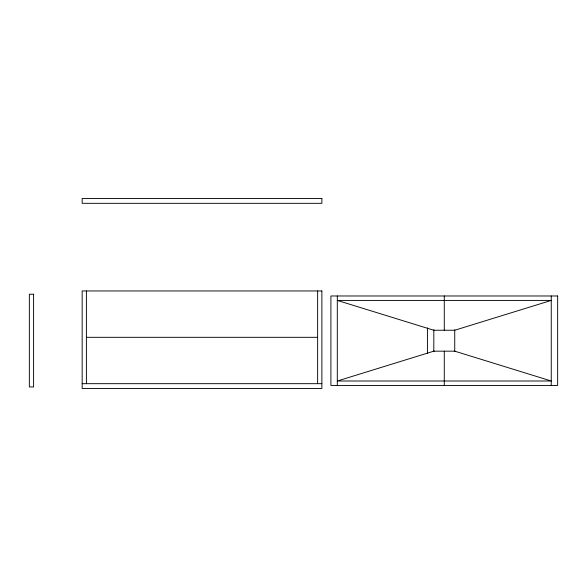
<?xml version="1.0" encoding="UTF-8"?>
<svg xmlns="http://www.w3.org/2000/svg" width="587" height="587" viewBox="0 0 587 587"><rect width="100%" height="100%" fill="white"/><g stroke="black" fill="none" stroke-linecap="round" stroke-linejoin="round"><path stroke-width="0.88" d="M427.424 353.491L427.424 327.928M433.822 351.664L433.822 329.755M86.406 337.32L317.64 337.32M82.165 383.678L321.881 383.678M551.252 295.98L551.252 385.439M454.734 329.755L454.734 351.664M444.278 295.98L444.278 330.246M444.278 351.165L444.278 385.439M337.305 295.98L337.305 385.439M317.64 290.954L317.64 383.678M86.406 290.954L86.406 383.678M557.65 295.98L557.65 385.439L330.907 385.439L330.907 295.98L557.65 295.98M551.252 300.419L454.734 330.246L433.822 330.246L337.305 300.419L551.252 300.419M433.822 351.165L337.305 381L551.252 381L454.734 351.165L433.822 351.165M321.881 198.516L82.165 198.516L82.165 203.322L321.881 203.322L321.881 198.516M321.881 290.954L82.165 290.954L82.165 388.484L321.881 388.484L321.881 290.954M33.591 294.219L29.35 294.219L29.35 386.943L33.591 386.943L33.591 294.219"/></g></svg>
